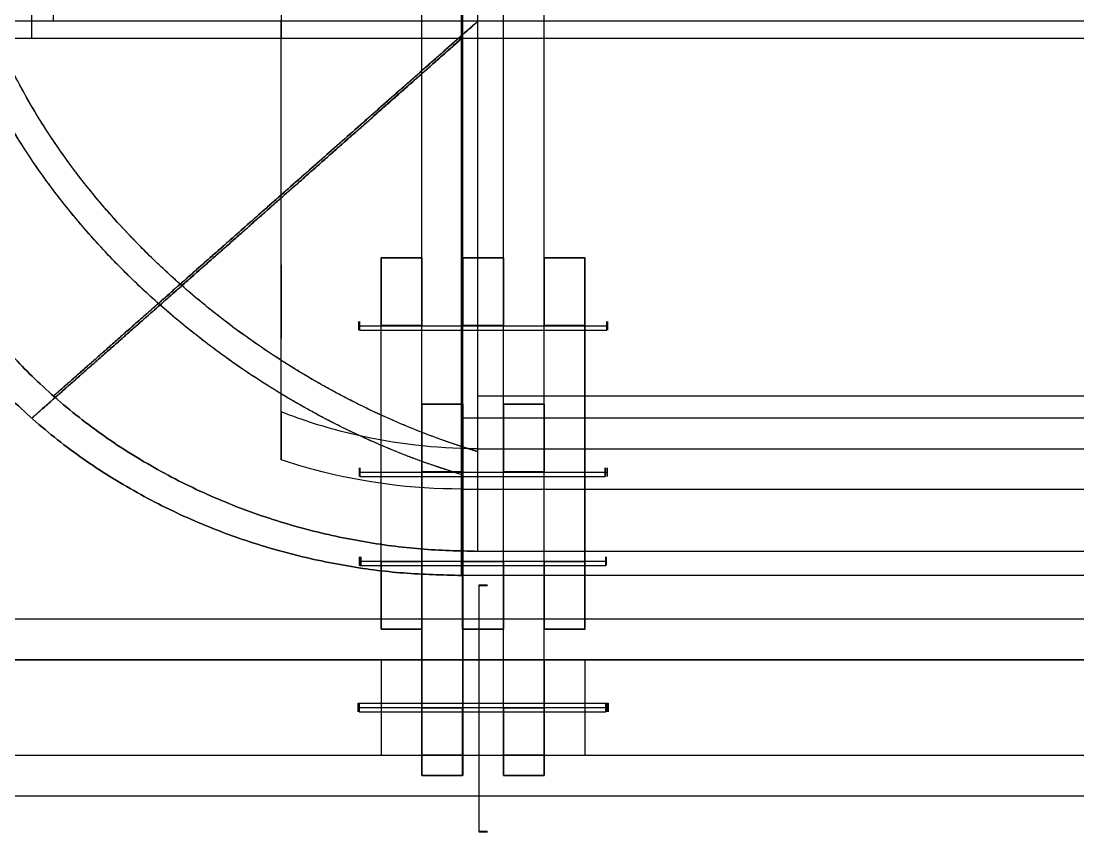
# Model space of a CAD drawing. Header units: millimetres. Extents: x -295 to 1561, y -7 to 1236.
# Drawn here: x -244.3 to -145.8, y -7.1 to 68.4 of the extents above; entities that cross this region are included whole.
import ezdxf

# ---------------------------------------------------------------- set-up
doc = ezdxf.new("R2010")
doc.units = ezdxf.units.MM
doc.header["$MEASUREMENT"] = 0
for name, color, linetype, true_color in [('00_主架構', 7, 'Continuous', 0x000000), ('00_主架構$01_小斜撐', 7, 'Continuous', 0x3f0000), ('00_主架構$02_大斜撐', 7, 'Continuous', 0x7f0000), ('00_主架構$03_橫撐', 7, 'Continuous', 0x3f0000), ('21_螺絲', 5, 'Continuous', 0x0000ff), ('竹編', 7, 'Continuous', 0x000000), ('草地', 7, 'Continuous', 0x000000)]:
    doc.layers.add(name, color=color, linetype=linetype, true_color=true_color)

msp = doc.modelspace()

# ---------------------------------------------------------------- linework, layer by layer
at = {"layer": '00_主架構'}
for points in [[(-206.95, 0, 300), (-206.95, 200, 300), (-206.95, 400, 300)], [(-206.95, 0, 291.1), (-206.95, 200, 291.1), (-206.95, 400, 291.1)], [(-206.95, 0, 8.9), (-206.95, 200, 8.9), (-206.95, 400, 8.9)], [(-206.95, 0), (-206.95, 200), (-206.95, 400)], [(-203.15, 0, 300), (-203.15, 200, 300), (-203.15, 400, 300)], [(-203.15, 0, 291.1), (-203.15, 200, 291.1), (-203.15, 400, 291.1)], [(-203.15, 0, 8.9), (-203.15, 200, 8.9), (-203.15, 400, 8.9)], [(-203.15, 0), (-203.15, 200), (-203.15, 400)], [(-199.35, 0, 300), (-199.35, 200, 300), (-199.35, 400, 300)], [(-199.35, 0, 291.1), (-199.35, 200, 291.1), (-199.35, 400, 291.1)], [(-199.35, 0, 8.9), (-199.35, 200, 8.9), (-199.35, 400, 8.9)], [(-199.35, 0), (-199.35, 200), (-199.35, 400)], [(-195.55, 0, 300), (-195.55, 200, 300), (-195.55, 400, 300)], [(-195.55, 0, 291.1), (-195.55, 200, 291.1), (-195.55, 400, 291.1)], [(-195.55, 0, 8.9), (-195.55, 200, 8.9), (-195.55, 400, 8.9)], [(-195.55, 0), (-195.55, 200), (-195.55, 400)], [(-206.95, 8.9), (-208.85, 8.9), (-210.75, 8.9)], [(-210.75, 8.9), (-210.75, 8.9, 150), (-210.75, 8.9, 300)], [(-206.95, 8.9, 300), (-208.85, 8.9, 300), (-210.75, 8.9, 300)], [(-210.75, 8.9), (-210.75, 4.45), (-210.75, 0)], [(-210.75, 8.9, 300), (-210.75, 4.45, 300), (-210.75, 0, 300)], [(-206.95, 0), (-206.95, 4.45), (-206.95, 8.9)], [(-206.95, 8.9), (-206.95, 8.9, 150), (-206.95, 8.9, 300)], [(-206.95, 0, 300), (-206.95, 4.45, 300), (-206.95, 8.9, 300)], [(-199.35, 8.9), (-201.25, 8.9), (-203.15, 8.9)], [(-203.15, 8.9), (-203.15, 8.9, 150), (-203.15, 8.9, 300)], [(-199.35, 8.9, 300), (-201.25, 8.9, 300), (-203.15, 8.9, 300)], [(-203.15, 8.9), (-203.15, 4.45), (-203.15, 0)], [(-203.15, 8.9, 300), (-203.15, 4.45, 300), (-203.15, 0, 300)], [(-199.35, 0), (-199.35, 4.45), (-199.35, 8.9)], [(-199.35, 8.9), (-199.35, 8.9, 150), (-199.35, 8.9, 300)], [(-199.35, 0, 300), (-199.35, 4.45, 300), (-199.35, 8.9, 300)], [(-191.75, 8.9), (-193.65, 8.9), (-195.55, 8.9)], [(-195.55, 8.9), (-195.55, 8.9, 150), (-195.55, 8.9, 300)], [(-191.75, 8.9, 300), (-193.65, 8.9, 300), (-195.55, 8.9, 300)], [(-195.55, 8.9), (-195.55, 4.45), (-195.55, 0)], [(-195.55, 8.9, 300), (-195.55, 4.45, 300), (-195.55, 0, 300)], [(-191.75, 0), (-191.75, 4.45), (-191.75, 8.9)], [(-191.75, 8.9), (-191.75, 8.9, 150), (-191.75, 8.9, 300)], [(-191.75, 0, 300), (-191.75, 4.45, 300), (-191.75, 8.9, 300)], [(-210.75, 0), (-208.85, 0), (-206.95, 0)], [(-210.75, 0, 300), (-208.85, 0, 300), (-206.95, 0, 300)], [(-210.75, 0), (-210.75, 0, 150), (-210.75, 0, 300)], [(-206.95, 0), (-206.95, 0, 150), (-206.95, 0, 300)], [(-206.95, 0, 300), (-205.05, 0, 300), (-203.15, 0, 300)], [(-203.15, 0, 291.1), (-205.05, 0, 291.1), (-206.95, 0, 291.1)], [(-206.95, 0, 291.1), (-206.95, 0, 295.55), (-206.95, 0, 300)], [(-203.15, 0), (-205.05, 0), (-206.95, 0)], [(-206.95, 0), (-206.95, 0, 4.45), (-206.95, 0, 8.9)], [(-203.15, 0, 300), (-203.15, 0, 295.55), (-203.15, 0, 291.1)], [(-203.15, 0), (-201.25, 0), (-199.35, 0)], [(-203.15, 0, 300), (-201.25, 0, 300), (-199.35, 0, 300)], [(-203.15, 0), (-203.15, 0, 150), (-203.15, 0, 300)], [(-203.15, 0, 8.9), (-203.15, 0, 4.45), (-203.15, 0)], [(-199.35, 0, 300), (-197.45, 0, 300), (-195.55, 0, 300)], [(-195.55, 0, 291.1), (-197.45, 0, 291.1), (-199.35, 0, 291.1)], [(-199.35, 0, 291.1), (-199.35, 0, 295.55), (-199.35, 0, 300)], [(-199.35, 0), (-199.35, 0, 150), (-199.35, 0, 300)], [(-195.55, 0), (-197.45, 0), (-199.35, 0)], [(-199.35, 0), (-199.35, 0, 4.45), (-199.35, 0, 8.9)], [(-195.55, 0, 300), (-195.55, 0, 295.55), (-195.55, 0, 291.1)], [(-195.55, 0), (-193.65, 0), (-191.75, 0)], [(-195.55, 0, 300), (-193.65, 0, 300), (-191.75, 0, 300)], [(-195.55, 0), (-195.55, 0, 150), (-195.55, 0, 300)], [(-195.55, 0, 8.9), (-195.55, 0, 4.45), (-195.55, 0)], [(-191.75, 0), (-191.75, 0, 150), (-191.75, 0, 300)], [(-206.95, 0, 8.9), (-205.05, 0, 8.9), (-203.15, 0, 8.9)], [(-199.35, 0, 8.9), (-197.45, 0, 8.9), (-195.55, 0, 8.9)]]:
    msp.add_open_spline(points, degree=2, dxfattribs=at)
at = {"layer": '00_主架構$01_小斜撐'}
for points in [[(-210.762, 46.329, 4.415), (-208.862, 46.329, 4.415), (-206.962, 46.329, 4.415)], [(-210.762, 18.044, 32.699), (-210.762, 32.186, 18.557), (-210.762, 46.329, 4.415)], [(-210.762, 40.035, -1.879), (-210.762, 43.182, 1.268), (-210.762, 46.329, 4.415)], [(-210.75, 18.044, 267.301), (-210.75, 32.186, 281.443), (-210.75, 46.329, 295.585)], [(-206.95, 46.329, 295.585), (-208.85, 46.329, 295.585), (-210.75, 46.329, 295.585)], [(-210.75, 46.329, 295.585), (-210.75, 43.182, 298.732), (-210.75, 40.035, 301.879)], [(-206.962, 18.044, 32.699), (-206.962, 32.186, 18.557), (-206.962, 46.329, 4.415)], [(-206.962, 46.329, 4.415), (-206.962, 43.182, 1.268), (-206.962, 40.035, -1.879)], [(-206.95, 18.044, 267.301), (-206.95, 32.186, 281.443), (-206.95, 46.329, 295.585)], [(-206.95, 40.035, 301.879), (-206.95, 43.182, 298.732), (-206.95, 46.329, 295.585)], [(-203.162, 46.329, 4.415), (-201.262, 46.329, 4.415), (-199.362, 46.329, 4.415)], [(-203.162, 18.044, 32.699), (-203.162, 32.186, 18.557), (-203.162, 46.329, 4.415)], [(-203.162, 40.035, -1.879), (-203.162, 43.182, 1.268), (-203.162, 46.329, 4.415)], [(-203.15, 18.044, 267.301), (-203.15, 32.186, 281.443), (-203.15, 46.329, 295.585)], [(-199.35, 46.329, 295.585), (-201.25, 46.329, 295.585), (-203.15, 46.329, 295.585)], [(-203.15, 46.329, 295.585), (-203.15, 43.182, 298.732), (-203.15, 40.035, 301.879)], [(-199.362, 18.044, 32.699), (-199.362, 32.186, 18.557), (-199.362, 46.329, 4.415)], [(-199.362, 46.329, 4.415), (-199.362, 43.182, 1.268), (-199.362, 40.035, -1.879)], [(-199.35, 18.044, 267.301), (-199.35, 32.186, 281.443), (-199.35, 46.329, 295.585)], [(-199.35, 40.035, 301.879), (-199.35, 43.182, 298.732), (-199.35, 46.329, 295.585)], [(-195.568, 46.329, 4.415), (-193.668, 46.329, 4.415), (-191.768, 46.329, 4.415)], [(-195.568, 18.044, 32.699), (-195.568, 32.186, 18.557), (-195.568, 46.329, 4.415)], [(-195.568, 40.035, -1.879), (-195.568, 43.182, 1.268), (-195.568, 46.329, 4.415)], [(-195.556, 18.044, 267.301), (-195.556, 32.186, 281.443), (-195.556, 46.329, 295.585)], [(-191.756, 46.329, 295.585), (-193.656, 46.329, 295.585), (-195.556, 46.329, 295.585)], [(-195.556, 46.329, 295.585), (-195.556, 43.182, 298.732), (-195.556, 40.035, 301.879)], [(-191.768, 18.044, 32.699), (-191.768, 32.186, 18.557), (-191.768, 46.329, 4.415)], [(-191.768, 46.329, 4.415), (-191.768, 43.182, 1.268), (-191.768, 40.035, -1.879)], [(-191.756, 18.044, 267.301), (-191.756, 32.186, 281.443), (-191.756, 46.329, 295.585)], [(-191.756, 40.035, 301.879), (-191.756, 43.182, 298.732), (-191.756, 46.329, 295.585)], [(-210.762, 11.751, 26.406), (-210.762, 25.893, 12.264), (-210.762, 40.035, -1.879)], [(-206.962, 40.035, -1.879), (-208.862, 40.035, -1.879), (-210.762, 40.035, -1.879)], [(-210.75, 40.035, 301.879), (-208.85, 40.035, 301.879), (-206.95, 40.035, 301.879)], [(-210.75, 11.751, 273.594), (-210.75, 25.893, 287.736), (-210.75, 40.035, 301.879)], [(-206.962, 11.751, 26.406), (-206.962, 25.893, 12.264), (-206.962, 40.035, -1.879)], [(-206.95, 11.751, 273.594), (-206.95, 25.893, 287.736), (-206.95, 40.035, 301.879)], [(-203.162, 11.751, 26.406), (-203.162, 25.893, 12.264), (-203.162, 40.035, -1.879)], [(-199.362, 40.035, -1.879), (-201.262, 40.035, -1.879), (-203.162, 40.035, -1.879)], [(-203.15, 40.035, 301.879), (-201.25, 40.035, 301.879), (-199.35, 40.035, 301.879)], [(-203.15, 11.751, 273.594), (-203.15, 25.893, 287.736), (-203.15, 40.035, 301.879)], [(-199.362, 11.751, 26.406), (-199.362, 25.893, 12.264), (-199.362, 40.035, -1.879)], [(-199.35, 11.751, 273.594), (-199.35, 25.893, 287.736), (-199.35, 40.035, 301.879)], [(-195.568, 11.751, 26.406), (-195.568, 25.893, 12.264), (-195.568, 40.035, -1.879)], [(-191.768, 40.035, -1.879), (-193.668, 40.035, -1.879), (-195.568, 40.035, -1.879)], [(-195.556, 40.035, 301.879), (-193.656, 40.035, 301.879), (-191.756, 40.035, 301.879)], [(-195.556, 11.751, 273.594), (-195.556, 25.893, 287.736), (-195.556, 40.035, 301.879)], [(-191.768, 11.751, 26.406), (-191.768, 25.893, 12.264), (-191.768, 40.035, -1.879)], [(-191.756, 11.751, 273.594), (-191.756, 25.893, 287.736), (-191.756, 40.035, 301.879)], [(-203.162, 32.699, 18.044), (-205.062, 32.699, 18.044), (-206.962, 32.699, 18.044)], [(-206.962, 32.699, 18.044), (-206.962, 18.557, 32.186), (-206.962, 4.415, 46.329)], [(-206.962, 32.699, 18.044), (-206.962, 29.552, 14.898), (-206.962, 26.406, 11.751)], [(-206.95, 32.699, 281.956), (-205.05, 32.699, 281.956), (-203.15, 32.699, 281.956)], [(-206.95, 32.699, 281.956), (-206.95, 18.557, 267.814), (-206.95, 4.415, 253.671)], [(-206.95, 26.406, 288.249), (-206.95, 29.552, 285.102), (-206.95, 32.699, 281.956)], [(-203.162, 26.406, 11.751), (-203.162, 29.552, 14.898), (-203.162, 32.699, 18.044)], [(-203.162, 32.699, 18.044), (-203.162, 18.557, 32.186), (-203.162, 4.415, 46.329)], [(-203.15, 32.699, 281.956), (-203.15, 18.557, 267.814), (-203.15, 4.415, 253.671)], [(-203.15, 32.699, 281.956), (-203.15, 29.552, 285.102), (-203.15, 26.406, 288.249)], [(-199.362, 32.699, 18.044), (-197.462, 32.699, 18.044), (-195.562, 32.699, 18.044)], [(-199.362, 4.415, 46.329), (-199.362, 18.557, 32.186), (-199.362, 32.699, 18.044)], [(-199.362, 26.406, 11.751), (-199.362, 29.552, 14.898), (-199.362, 32.699, 18.044)], [(-199.35, 4.415, 253.671), (-199.35, 18.557, 267.814), (-199.35, 32.699, 281.956)], [(-195.55, 32.699, 281.956), (-197.45, 32.699, 281.956), (-199.35, 32.699, 281.956)], [(-199.35, 32.699, 281.956), (-199.35, 29.552, 285.102), (-199.35, 26.406, 288.249)], [(-195.562, 4.415, 46.329), (-195.562, 18.557, 32.186), (-195.562, 32.699, 18.044)], [(-195.562, 32.699, 18.044), (-195.562, 29.552, 14.898), (-195.562, 26.406, 11.751)], [(-195.55, 4.415, 253.671), (-195.55, 18.557, 267.814), (-195.55, 32.699, 281.956)], [(-195.55, 26.406, 288.249), (-195.55, 29.552, 285.102), (-195.55, 32.699, 281.956)], [(-206.962, 26.406, 11.751), (-205.062, 26.406, 11.751), (-203.162, 26.406, 11.751)], [(-206.962, 26.406, 11.751), (-206.962, 12.264, 25.893), (-206.962, -1.879, 40.035)], [(-203.15, 26.406, 288.249), (-205.05, 26.406, 288.249), (-206.95, 26.406, 288.249)], [(-206.95, 26.406, 288.249), (-206.95, 12.264, 274.107), (-206.95, -1.879, 259.965)], [(-203.162, 26.406, 11.751), (-203.162, 12.264, 25.893), (-203.162, -1.879, 40.035)], [(-203.15, 26.406, 288.249), (-203.15, 12.264, 274.107), (-203.15, -1.879, 259.965)], [(-199.362, -1.879, 40.035), (-199.362, 12.264, 25.893), (-199.362, 26.406, 11.751)], [(-195.562, 26.406, 11.751), (-197.462, 26.406, 11.751), (-199.362, 26.406, 11.751)], [(-199.35, 26.406, 288.249), (-197.45, 26.406, 288.249), (-195.55, 26.406, 288.249)], [(-199.35, -1.879, 259.965), (-199.35, 12.264, 274.107), (-199.35, 26.406, 288.249)], [(-195.562, -1.879, 40.035), (-195.562, 12.264, 25.893), (-195.562, 26.406, 11.751)], [(-195.55, -1.879, 259.965), (-195.55, 12.264, 274.107), (-195.55, 26.406, 288.249)], [(-210.762, 18.044, 32.699), (-208.862, 18.044, 32.699), (-206.962, 18.044, 32.699)], [(-210.762, 11.751, 26.406), (-210.762, 14.898, 29.552), (-210.762, 18.044, 32.699)], [(-206.95, 18.044, 267.301), (-208.85, 18.044, 267.301), (-210.75, 18.044, 267.301)], [(-210.75, 18.044, 267.301), (-210.75, 14.898, 270.448), (-210.75, 11.751, 273.594)], [(-206.962, 18.044, 32.699), (-206.962, 14.898, 29.552), (-206.962, 11.751, 26.406)], [(-206.95, 11.751, 273.594), (-206.95, 14.898, 270.448), (-206.95, 18.044, 267.301)], [(-203.162, 18.044, 32.699), (-201.262, 18.044, 32.699), (-199.362, 18.044, 32.699)], [(-203.162, 11.751, 26.406), (-203.162, 14.898, 29.552), (-203.162, 18.044, 32.699)], [(-199.35, 18.044, 267.301), (-201.25, 18.044, 267.301), (-203.15, 18.044, 267.301)], [(-203.15, 18.044, 267.301), (-203.15, 14.898, 270.448), (-203.15, 11.751, 273.594)], [(-199.362, 18.044, 32.699), (-199.362, 14.898, 29.552), (-199.362, 11.751, 26.406)], [(-199.35, 11.751, 273.594), (-199.35, 14.898, 270.448), (-199.35, 18.044, 267.301)], [(-195.568, 18.044, 32.699), (-193.668, 18.044, 32.699), (-191.768, 18.044, 32.699)], [(-195.568, 11.751, 26.406), (-195.568, 14.898, 29.552), (-195.568, 18.044, 32.699)], [(-191.756, 18.044, 267.301), (-193.656, 18.044, 267.301), (-195.556, 18.044, 267.301)], [(-195.556, 18.044, 267.301), (-195.556, 14.898, 270.448), (-195.556, 11.751, 273.594)], [(-191.768, 18.044, 32.699), (-191.768, 14.898, 29.552), (-191.768, 11.751, 26.406)], [(-191.756, 11.751, 273.594), (-191.756, 14.898, 270.448), (-191.756, 18.044, 267.301)], [(-206.962, 11.751, 26.406), (-208.862, 11.751, 26.406), (-210.762, 11.751, 26.406)], [(-210.75, 11.751, 273.594), (-208.85, 11.751, 273.594), (-206.95, 11.751, 273.594)], [(-199.362, 11.751, 26.406), (-201.262, 11.751, 26.406), (-203.162, 11.751, 26.406)], [(-203.15, 11.751, 273.594), (-201.25, 11.751, 273.594), (-199.35, 11.751, 273.594)], [(-191.768, 11.751, 26.406), (-193.668, 11.751, 26.406), (-195.568, 11.751, 26.406)], [(-195.556, 11.751, 273.594), (-193.656, 11.751, 273.594), (-191.756, 11.751, 273.594)], [(-203.162, 4.415, 46.329), (-205.062, 4.415, 46.329), (-206.962, 4.415, 46.329)], [(-206.962, 4.415, 46.329), (-206.962, 1.268, 43.182), (-206.962, -1.879, 40.035)], [(-206.95, 4.415, 253.671), (-205.05, 4.415, 253.671), (-203.15, 4.415, 253.671)], [(-206.95, -1.879, 259.965), (-206.95, 1.268, 256.818), (-206.95, 4.415, 253.671)], [(-203.162, -1.879, 40.035), (-203.162, 1.268, 43.182), (-203.162, 4.415, 46.329)], [(-203.15, 4.415, 253.671), (-203.15, 1.268, 256.818), (-203.15, -1.879, 259.965)], [(-199.362, 4.415, 46.329), (-197.462, 4.415, 46.329), (-195.562, 4.415, 46.329)], [(-199.362, -1.879, 40.035), (-199.362, 1.268, 43.182), (-199.362, 4.415, 46.329)], [(-195.55, 4.415, 253.671), (-197.45, 4.415, 253.671), (-199.35, 4.415, 253.671)], [(-199.35, 4.415, 253.671), (-199.35, 1.268, 256.818), (-199.35, -1.879, 259.965)], [(-195.562, 4.415, 46.329), (-195.562, 1.268, 43.182), (-195.562, -1.879, 40.035)], [(-195.55, -1.879, 259.965), (-195.55, 1.268, 256.818), (-195.55, 4.415, 253.671)], [(-206.962, -1.879, 40.035), (-205.062, -1.879, 40.035), (-203.162, -1.879, 40.035)], [(-203.15, -1.879, 259.965), (-205.05, -1.879, 259.965), (-206.95, -1.879, 259.965)], [(-195.562, -1.879, 40.035), (-197.462, -1.879, 40.035), (-199.362, -1.879, 40.035)], [(-199.35, -1.879, 259.965), (-197.45, -1.879, 259.965), (-195.55, -1.879, 259.965)]]:
    msp.add_open_spline(points, degree=2, dxfattribs=at)
at = {"layer": '00_主架構$02_大斜撐'}
for points in [[(-277.424, 0.019, 9.146), (-209.106, 0.019, 153.827), (-140.787, 0.019, 298.508)], [(-269.376, 0.019, 5.346), (-201.058, 0.019, 150.027), (-132.739, 0.019, 294.708)], [(-277.424, -3.781, 9.146), (-209.106, -3.781, 153.827), (-140.787, -3.781, 298.508)], [(-269.376, -3.781, 5.346), (-201.058, -3.781, 150.027), (-132.739, -3.781, 294.708)]]:
    msp.add_open_spline(points, degree=2, dxfattribs=at)
at = {"layer": '00_主架構$03_橫撐'}
for points in [[(-281, 12.725, 145.55), (-131, 12.725, 145.55), (19, 12.725, 145.55)], [(-281, 12.725, 154.45), (-131, 12.725, 154.45), (19, 12.725, 154.45)], [(-281, 12.7, 8.9), (-131, 12.7, 8.9), (19, 12.7, 8.9)], [(-281, 12.7, 17.8), (-131, 12.7, 17.8), (19, 12.7, 17.8)], [(-281, 8.925, 145.55), (-131, 8.925, 145.55), (19, 8.925, 145.55)], [(-281, 8.925, 154.45), (-131, 8.925, 154.45), (19, 8.925, 154.45)], [(-281, 8.9, 8.9), (-131, 8.9, 8.9), (19, 8.9, 8.9)], [(-281, 8.9, 17.8), (-131, 8.9, 17.8), (19, 8.9, 17.8)]]:
    msp.add_open_spline(points, degree=2, dxfattribs=at)
at = {"layer": '21_螺絲'}
for points in [[(-212.847, 40, 295.15), (-212.847, 40.4, 295.15), (-212.847, 40.4, 295.55), (-212.847, 40.4, 295.95), (-212.847, 40, 295.95), (-212.847, 39.6, 295.95), (-212.847, 39.6, 295.55), (-212.847, 39.6, 295.15), (-212.847, 40, 295.15)], [(-212.761, 39.6, 4.45), (-212.761, 39.6, 4.05), (-212.761, 40, 4.05), (-212.761, 40.4, 4.05), (-212.761, 40.4, 4.45), (-212.761, 40.4, 4.85), (-212.761, 40, 4.85), (-212.761, 39.6, 4.85), (-212.761, 39.6, 4.45)], [(-189.715, 39.6, 4.45), (-189.715, 39.6, 4.05), (-189.715, 40, 4.05), (-189.715, 40.4, 4.05), (-189.715, 40.4, 4.45), (-189.715, 40.4, 4.85), (-189.715, 40, 4.85), (-189.715, 39.6, 4.85), (-189.715, 39.6, 4.45)], [(-189.666, 40, 295.15), (-189.666, 40.4, 295.15), (-189.666, 40.4, 295.55), (-189.666, 40.4, 295.95), (-189.666, 40, 295.95), (-189.666, 39.6, 295.95), (-189.666, 39.6, 295.55), (-189.666, 39.6, 295.15), (-189.666, 40, 295.15)], [(-212.769, 26.37, 281.52), (-212.769, 26.77, 281.52), (-212.769, 26.77, 281.92), (-212.769, 26.77, 282.32), (-212.769, 26.37, 282.32), (-212.769, 25.97, 282.32), (-212.769, 25.97, 281.92), (-212.769, 25.97, 281.52), (-212.769, 26.37, 281.52)], [(-212.732, 25.97, 18.08), (-212.732, 25.97, 17.68), (-212.732, 26.37, 17.68), (-212.732, 26.77, 17.68), (-212.732, 26.77, 18.08), (-212.732, 26.77, 18.48), (-212.732, 26.37, 18.48), (-212.732, 25.97, 18.48), (-212.732, 25.97, 18.08)], [(-189.869, 25.97, 18.08), (-189.869, 25.97, 17.68), (-189.869, 26.37, 17.68), (-189.869, 26.77, 17.68), (-189.869, 26.77, 18.08), (-189.869, 26.77, 18.48), (-189.869, 26.37, 18.48), (-189.869, 25.97, 18.48), (-189.869, 25.97, 18.08)], [(-189.692, 26.37, 281.52), (-189.692, 26.77, 281.52), (-189.692, 26.77, 281.92), (-189.692, 26.77, 282.32), (-189.692, 26.37, 282.32), (-189.692, 25.97, 282.32), (-189.692, 25.97, 281.92), (-189.692, 25.97, 281.52), (-189.692, 26.37, 281.52)], [(-212.778, 17.68, 26.37), (-212.778, 17.68, 25.97), (-212.778, 18.08, 25.97), (-212.778, 18.48, 25.97), (-212.778, 18.48, 26.37), (-212.778, 18.48, 26.77), (-212.778, 18.08, 26.77), (-212.778, 17.68, 26.77), (-212.778, 17.68, 26.37)], [(-212.636, 18.08, 273.23), (-212.636, 18.48, 273.23), (-212.636, 18.48, 273.63), (-212.636, 18.48, 274.03), (-212.636, 18.08, 274.03), (-212.636, 17.68, 274.03), (-212.636, 17.68, 273.63), (-212.636, 17.68, 273.23), (-212.636, 18.08, 273.23)], [(-189.833, 17.68, 26.37), (-189.833, 17.68, 25.97), (-189.833, 18.08, 25.97), (-189.833, 18.48, 25.97), (-189.833, 18.48, 26.37), (-189.833, 18.48, 26.77), (-189.833, 18.08, 26.77), (-189.833, 17.68, 26.77), (-189.833, 17.68, 26.37)], [(-189.8, 18.08, 273.23), (-189.8, 18.48, 273.23), (-189.8, 18.48, 273.63), (-189.8, 18.48, 274.03), (-189.8, 18.08, 274.03), (-189.8, 17.68, 274.03), (-189.8, 17.68, 273.63), (-189.8, 17.68, 273.23), (-189.8, 18.08, 273.23)], [(-201.652, 15.855, 150.005), (-201.652, 15.855, 149.605), (-201.252, 15.855, 149.605), (-200.852, 15.855, 149.605), (-200.852, 15.855, 150.005), (-200.852, 15.855, 150.405), (-201.252, 15.855, 150.405), (-201.652, 15.855, 150.405), (-201.652, 15.855, 150.005)], [(-201.652, 15.83, 13.355), (-201.652, 15.83, 12.955), (-201.252, 15.83, 12.955), (-200.852, 15.83, 12.955), (-200.852, 15.83, 13.355), (-200.852, 15.83, 13.755), (-201.252, 15.83, 13.755), (-201.652, 15.83, 13.755), (-201.652, 15.83, 13.355)], [(-212.905, 4.85, 4.45), (-212.905, 4.85, 4.85), (-212.905, 4.45, 4.85), (-212.905, 4.05, 4.85), (-212.905, 4.05, 4.45), (-212.905, 4.05, 4.05), (-212.905, 4.45, 4.05), (-212.905, 4.85, 4.05), (-212.905, 4.85, 4.45)], [(-212.896, 4.85, 295.55), (-212.896, 4.85, 295.95), (-212.896, 4.45, 295.95), (-212.896, 4.05, 295.95), (-212.896, 4.05, 295.55), (-212.896, 4.05, 295.15), (-212.896, 4.45, 295.15), (-212.896, 4.85, 295.15), (-212.896, 4.85, 295.55)], [(-212.838, 4.45, 259.6), (-212.838, 4.85, 259.6), (-212.838, 4.85, 260), (-212.838, 4.85, 260.4), (-212.838, 4.45, 260.4), (-212.838, 4.05, 260.4), (-212.838, 4.05, 260), (-212.838, 4.05, 259.6), (-212.838, 4.45, 259.6)], [(-212.799, 4.05, 40), (-212.799, 4.05, 39.6), (-212.799, 4.45, 39.6), (-212.799, 4.85, 39.6), (-212.799, 4.85, 40), (-212.799, 4.85, 40.4), (-212.799, 4.45, 40.4), (-212.799, 4.05, 40.4), (-212.799, 4.05, 40)], [(-189.81, 4.05, 40), (-189.81, 4.05, 39.6), (-189.81, 4.45, 39.6), (-189.81, 4.85, 39.6), (-189.81, 4.85, 40), (-189.81, 4.85, 40.4), (-189.81, 4.45, 40.4), (-189.81, 4.05, 40.4), (-189.81, 4.05, 40)], [(-189.735, 4.45, 259.6), (-189.735, 4.85, 259.6), (-189.735, 4.85, 260), (-189.735, 4.85, 260.4), (-189.735, 4.45, 260.4), (-189.735, 4.05, 260.4), (-189.735, 4.05, 260), (-189.735, 4.05, 259.6), (-189.735, 4.45, 259.6)], [(-189.672, 4.85, 4.45), (-189.672, 4.85, 4.85), (-189.672, 4.45, 4.85), (-189.672, 4.05, 4.85), (-189.672, 4.05, 4.45), (-189.672, 4.05, 4.05), (-189.672, 4.45, 4.05), (-189.672, 4.85, 4.05), (-189.672, 4.85, 4.45)], [(-189.599, 4.85, 295.55), (-189.599, 4.85, 295.95), (-189.599, 4.45, 295.95), (-189.599, 4.05, 295.95), (-189.599, 4.05, 295.55), (-189.599, 4.05, 295.15), (-189.599, 4.45, 295.15), (-189.599, 4.85, 295.15), (-189.599, 4.85, 295.55)], [(-201.652, -7.103, 150.005), (-201.652, -7.103, 149.605), (-201.252, -7.103, 149.605), (-200.852, -7.103, 149.605), (-200.852, -7.103, 150.005), (-200.852, -7.103, 150.405), (-201.252, -7.103, 150.405), (-201.652, -7.103, 150.405), (-201.652, -7.103, 150.005)], [(-201.652, -7.128, 13.355), (-201.652, -7.128, 12.955), (-201.252, -7.128, 12.955), (-200.852, -7.128, 12.955), (-200.852, -7.128, 13.355), (-200.852, -7.128, 13.755), (-201.252, -7.128, 13.755), (-201.652, -7.128, 13.755), (-201.652, -7.128, 13.355)]]:
    msp.add_rational_spline(points, [1, 0.707106781187, 1, 0.707106781187, 1, 0.707106781187, 1, 0.707106781187, 1], degree=2, knots=[0, 0, 0, 0.628319, 0.628319, 1.256637, 1.256637, 1.884956, 1.884956, 2.513274, 2.513274, 2.513274], dxfattribs=at)
for points in [[(-212.847, 40, 295.15), (-201.256, 40, 295.15), (-189.666, 40, 295.15)], [(-212.761, 39.6, 4.45), (-201.238, 39.6, 4.45), (-189.715, 39.6, 4.45)], [(-212.769, 26.37, 281.52), (-201.23, 26.37, 281.52), (-189.692, 26.37, 281.52)], [(-212.732, 25.97, 18.08), (-201.3, 25.97, 18.08), (-189.869, 25.97, 18.08)], [(-212.636, 18.08, 273.23), (-201.218, 18.08, 273.23), (-189.8, 18.08, 273.23)], [(-212.778, 17.68, 26.37), (-201.305, 17.68, 26.37), (-189.833, 17.68, 26.37)], [(-201.652, 15.855, 150.005), (-201.652, 4.376, 150.005), (-201.652, -7.103, 150.005)], [(-201.652, 15.83, 13.355), (-201.652, 4.351, 13.355), (-201.652, -7.128, 13.355)], [(-212.905, 4.85, 4.45), (-201.288, 4.85, 4.45), (-189.672, 4.85, 4.45)], [(-212.896, 4.85, 295.55), (-201.247, 4.85, 295.55), (-189.599, 4.85, 295.55)], [(-212.838, 4.45, 259.6), (-201.287, 4.45, 259.6), (-189.735, 4.45, 259.6)], [(-212.799, 4.05, 40), (-201.304, 4.05, 40), (-189.81, 4.05, 40)]]:
    msp.add_open_spline(points, degree=2, dxfattribs=at)
at = {"layer": '竹編'}
for p, q in [((-203.259, 66.754, 286.458), (-203.259, 333.285, 286.458)), ((-201.73, 68.383, 285.249), (-201.73, 331.63, 285.249)), ((-19.847, 68.383, 285.249), (-201.73, 68.383, 285.249)), ((-19.088, 66.754, 286.458), (-203.259, 66.754, 286.458))]:
    msp.add_line(p, q, dxfattribs=at)
for points in [[(-243.306, 66.754, 271.813), (-243.306, 200.02, 271.813), (-243.306, 333.285, 271.813)], [(-243.306, 66.754, 25.726), (-243.306, 200.02, 25.726), (-243.306, 333.285, 25.726)], [(-220.057, 333.285, 13.332), (-220.057, 200.02, 13.332), (-220.057, 66.754, 13.332)], [(-241.279, 68.383, 28.158), (-241.279, 200.006, 28.158), (-241.279, 331.63, 28.158)], [(-220.057, 331.63, 16.44), (-220.057, 200.006, 16.44), (-220.057, 68.383, 16.44)], [(-220.057, 45.67, 22.332), (-220.057, 42.261, 22.332), (-220.057, 38.852, 22.332)], [(-241.279, 33.463, 235.947), (-241.279, 33.463, 149.484), (-241.279, 33.463, 63.02)], [(-19.847, 33.463, 270.809), (-110.789, 33.463, 270.809), (-201.73, 33.463, 270.809)], [(-220.057, 31.988, 33.875), (-220.057, 29.75, 33.875), (-220.057, 27.513, 33.875)], [(-243.306, 31.399, 236.458), (-243.306, 31.399, 148.77), (-243.306, 31.399, 61.082)], [(-19.088, 31.399, 271.813), (-111.174, 31.399, 271.813), (-203.259, 31.399, 271.813)], [(-201.73, 28.552, 33.875), (-110.789, 28.552, 33.875), (-19.847, 28.552, 33.875)], [(-203.259, 24.804, 33.875), (-111.174, 24.804, 33.875), (-19.088, 24.804, 33.875)], [(-19.847, 18.999, 63.02), (-110.789, 18.999, 63.02), (-201.73, 18.999, 63.02)], [(-19.847, 18.999, 235.947), (-110.789, 18.999, 235.947), (-201.73, 18.999, 235.947)], [(-201.73, 18.999, 235.947), (-201.73, 18.999, 149.484), (-201.73, 18.999, 63.02)], [(-19.847, 18.999, 149.484), (-110.789, 18.999, 149.484), (-201.73, 18.999, 149.484)], [(-19.088, 16.754, 61.082), (-111.174, 16.754, 61.082), (-203.259, 16.754, 61.082)], [(-19.088, 16.754, 236.458), (-111.174, 16.754, 236.458), (-203.259, 16.754, 236.458)], [(-203.259, 16.754, 236.458), (-203.259, 16.754, 148.77), (-203.259, 16.754, 61.082)], [(-19.088, 16.754, 148.77), (-111.174, 16.754, 148.77), (-203.259, 16.754, 148.77)]]:
    msp.add_open_spline(points, degree=2, dxfattribs=at)
for points, weights in [([(-201.73, 68.383, 285.249), (-257.661, 68.383, 285.249), (-257.661, 68.383, 235.947)], [1, 0.707106781187, 1]), ([(-201.73, 18.999, 235.947), (-257.661, 18.999, 235.947), (-257.661, 68.383, 235.947)], [1, 0.707106781187, 1]), ([(-257.661, 68.383, 63.02), (-257.661, 18.999, 63.02), (-201.73, 18.999, 63.02)], [1, 0.707106781187, 1]), ([(-220.057, 68.383, 16.44), (-257.661, 68.383, 27.936), (-257.661, 68.383, 63.02)], [0.898585692742, 0.77234484447, 1]), ([(-257.661, 68.383, 149.484), (-257.661, 18.999, 149.484), (-201.73, 18.999, 149.484)], [1, 0.707106781187, 1]), ([(-201.731, 28.274, 264.71), (-235.621, 38.459, 278.865), (-247.156, 68.382, 264.71)], [0.938666864925, 0.768439916261, 0.938666864925]), ([(-220.057, 36.78, 28.753), (-239.868, 49.477, 25.314), (-247.156, 68.382, 34.257)], [0.864219023545, 0.823423852321, 0.938666864925]), ([(-201.73, 18.999, 235.947), (-201.73, 18.999, 285.249), (-201.73, 68.383, 285.249)], [1, 0.707106781187, 1]), ([(-203.259, 66.754, 286.458), (-259.893, 66.754, 286.458), (-259.893, 66.754, 236.458)], [1, 0.707106781187, 1]), ([(-203.259, 16.754, 236.458), (-259.893, 16.754, 236.458), (-259.893, 66.754, 236.458)], [1, 0.707106781187, 1]), ([(-259.893, 66.754, 61.082), (-259.893, 16.754, 61.082), (-203.259, 16.754, 61.082)], [1, 0.707106781187, 1]), ([(-220.057, 66.754, 13.332), (-259.893, 66.754, 24.255), (-259.893, 66.754, 61.082)], [0.905617776594, 0.766234132691, 1]), ([(-259.893, 66.754, 148.77), (-259.893, 16.754, 148.77), (-203.259, 16.754, 148.77)], [1, 0.707106781187, 1]), ([(-203.26, 26.145, 265.628), (-237.577, 36.457, 279.983), (-249.257, 66.753, 265.628)], [0.938666864925, 0.768439916261, 0.938666864925]), ([(-220.057, 33.661, 26.659), (-241.49, 46.607, 22.366), (-249.257, 66.753, 31.912)], [0.868282212954, 0.818146876448, 0.938666864925]), ([(-203.259, 16.754, 236.458), (-203.259, 16.754, 286.458), (-203.259, 66.754, 286.458)], [1, 0.707106781187, 1]), ([(-201.731, 28.274, 34.257), (-202.195, 28.414, 34.063), (-202.659, 28.561, 33.875)], [0.938666864925, 0.935826584081, 0.933081084884]), ([(-201.73, 18.999, 63.02), (-201.73, 18.999, 46.887), (-201.73, 28.552, 33.875)], [1, 0.880635586467, 0.858561668602]), ([(-203.259, 16.754, 61.082), (-203.259, 16.754, 46.287), (-203.259, 24.804, 33.875)], [1, 0.890819341679, 0.863036376345])]:
    msp.add_rational_spline(points, weights, degree=2, dxfattribs=at)
for points, weights, knots in [([(-201.73, 68.383, 285.249), (-217.93, 54.079, 285.249), (-229.475, 43.886, 271.082), (-241.279, 33.463, 256.596), (-241.279, 33.463, 235.947)], [0.850917875886, 0.788636776196, 0.853553390593, 0.787291715137, 0.853553390593], [109.333524, 109.333524, 109.333524, 148.191011, 148.191011, 187.853618, 187.853618, 187.853618]), ([(-203.259, 66.754, 286.458), (-219.663, 52.272, 286.458), (-231.353, 41.951, 272.09), (-243.306, 31.399, 257.399), (-243.306, 31.399, 236.458)], [0.850917875886, 0.788636776196, 0.853553390593, 0.787291715137, 0.853553390593], [109.333524, 109.333524, 109.333524, 148.191011, 148.191011, 187.853618, 187.853618, 187.853618]), ([(-241.279, 33.463, 63.02), (-241.279, 33.463, 42.371), (-229.475, 43.886, 27.885), (-225.277, 47.592, 22.734), (-220.057, 52.201, 19.331)], [0.853553390593, 0.787291715137, 0.853553390593, 0.828748733822, 0.822515023025], [126.305647, 126.305647, 126.305647, 165.968254, 165.968254, 180.815711, 180.815711, 180.815711]), ([(-243.306, 31.399, 61.082), (-243.306, 31.399, 40.14), (-231.353, 41.951, 25.45), (-226.385, 46.337, 19.344), (-220.057, 51.924, 15.693)], [0.853553390593, 0.787291715137, 0.853553390593, 0.824704877501, 0.820976064504], [126.305647, 126.305647, 126.305647, 165.968254, 165.968254, 183.236264, 183.236264, 183.236264])]:
    msp.add_rational_spline(points, weights, degree=2, knots=knots, dxfattribs=at)
for points, knots in [([(-220.057, 31.988, 33.875), (-220.057, 33.454, 32.049), (-220.057, 35.056, 30.337), (-220.057, 36.78, 28.753), (-220.057, 41.257, 24.637), (-220.057, 46.496, 21.437), (-220.057, 52.201, 19.331), (-220.057, 54.323, 18.548), (-220.057, 56.5, 17.919), (-220.057, 58.714, 17.451), (-220.057, 60.46, 17.082), (-220.057, 62.227, 16.813), (-220.057, 65.46, 16.509), (-220.057, 66.921, 16.44), (-220.057, 68.383, 16.44)], [0, 0, 0, 0, 7.027568, 7.027568, 7.027568, 25.329003, 25.329003, 25.329003, 32.119699, 32.119699, 32.119699, 37.476933, 37.476933, 41.864687, 41.864687, 41.864687, 41.864687]), ([(-220.057, 27.513, 33.875), (-220.057, 29.318, 31.271), (-220.057, 31.378, 28.854), (-220.057, 33.661, 26.659), (-220.057, 38.845, 21.675), (-220.057, 45.088, 17.926), (-220.057, 51.924, 15.693), (-220.057, 53.045, 15.326), (-220.057, 54.18, 15.002), (-220.057, 55.326, 14.719), (-220.057, 57.347, 14.221), (-220.057, 59.399, 13.856), (-220.057, 63.223, 13.43), (-220.057, 64.988, 13.332), (-220.057, 66.754, 13.332)], [0, 0, 0, 0, 9.51134, 9.51134, 9.51134, 31.175113, 31.175113, 31.175113, 34.716085, 34.716085, 34.716085, 40.963113, 40.963113, 46.264055, 46.264055, 46.264055, 46.264055]), ([(-201.73, 28.552, 33.875), (-202.04, 28.552, 33.875), (-202.35, 28.555, 33.875), (-202.659, 28.561, 33.875), (-206.406, 28.629, 33.875), (-210.144, 29.109, 33.875), (-213.785, 30.001, 33.875), (-215.917, 30.523, 33.875), (-218.014, 31.185, 33.875), (-220.057, 31.988, 33.875)], [12.793359, 12.793359, 12.793359, 12.793359, 13.725311, 13.725311, 13.725311, 24.989648, 24.989648, 24.989648, 31.57915, 31.57915, 31.57915, 31.57915]), ([(-203.259, 24.804, 33.875), (-207.874, 24.804, 33.875), (-212.487, 25.398, 33.875), (-216.949, 26.583, 33.875), (-217.995, 26.861, 33.875), (-219.031, 27.171, 33.875), (-220.057, 27.513, 33.875)], [10.320592, 10.320592, 10.320592, 10.320592, 24.232106, 24.232106, 24.232106, 27.477537, 27.477537, 27.477537, 27.477537])]:
    msp.add_open_spline(points, degree=3, knots=knots, dxfattribs=at)
at = {"layer": '草地'}
for p, q in [((-203.259, 66.754, 11.082), (-203.259, 333.285, 11.082)), ((-201.73, 68.383, 13.718), (-201.73, 331.63, 13.718)), ((-19.847, 68.383, 13.718), (-201.73, 68.383, 13.718)), ((-19.088, 66.754, 11.082), (-203.259, 66.754, 11.082))]:
    msp.add_line(p, q, dxfattribs=at)
for points in [[(-220.057, 333.285, 13.332), (-220.057, 200.02, 13.332), (-220.057, 66.754, 13.332)], [(-220.057, 331.63, 16.44), (-220.057, 200.006, 16.44), (-220.057, 68.383, 16.44)], [(-220.057, 45.67, 22.332), (-220.057, 42.261, 22.332), (-220.057, 38.852, 22.332)], [(-19.847, 33.463, 28.158), (-110.789, 33.463, 28.158), (-201.73, 33.463, 28.158)], [(-220.057, 31.988, 33.875), (-220.057, 29.75, 33.875), (-220.057, 27.513, 33.875)], [(-19.088, 31.399, 25.726), (-111.174, 31.399, 25.726), (-203.259, 31.399, 25.726)], [(-201.73, 28.552, 33.875), (-110.789, 28.552, 33.875), (-19.847, 28.552, 33.875)], [(-203.259, 24.804, 33.875), (-111.174, 24.804, 33.875), (-19.088, 24.804, 33.875)]]:
    msp.add_open_spline(points, degree=2, dxfattribs=at)
for points, weights in [([(-201.73, 68.383, 13.718), (-211.154, 68.383, 13.718), (-220.057, 68.383, 16.44)], [1, 0.934761936716, 0.898585692742]), ([(-220.057, 52.201, 19.331), (-211.447, 59.804, 13.718), (-201.73, 68.383, 13.718)], [0.822515023025, 0.81243440205, 0.850917875886]), ([(-201.73, 28.552, 33.875), (-201.73, 43.35, 13.718), (-201.73, 68.383, 13.718)], [0.858561668602, 0.82647119472, 1]), ([(-203.259, 66.754, 11.082), (-211.852, 66.754, 11.082), (-220.057, 66.754, 13.332)], [1, 0.940872648496, 0.905617776594]), ([(-220.057, 51.924, 15.693), (-212.064, 58.98, 11.082), (-203.259, 66.754, 11.082)], [0.820976064504, 0.816314084024, 0.850917875886]), ([(-203.259, 24.804, 33.875), (-203.259, 39.587, 11.082), (-203.259, 66.754, 11.082)], [0.863036376345, 0.816287439507, 1]), ([(-202.659, 28.561, 33.875), (-211.695, 31.42, 30.204), (-220.057, 36.78, 28.753)], [0.933081084884, 0.882677490525, 0.864219023545]), ([(-203.26, 26.145, 31.912), (-211.922, 28.748, 28.288), (-220.057, 33.661, 26.659)], [0.938666864925, 0.888959904739, 0.868282212954])]:
    msp.add_rational_spline(points, weights, degree=2, dxfattribs=at)
for points, knots in [([(-220.057, 31.988, 33.875), (-220.057, 33.454, 32.049), (-220.057, 35.056, 30.337), (-220.057, 36.78, 28.753), (-220.057, 41.257, 24.637), (-220.057, 46.496, 21.437), (-220.057, 52.201, 19.331), (-220.057, 54.323, 18.548), (-220.057, 56.5, 17.919), (-220.057, 58.714, 17.451), (-220.057, 60.46, 17.082), (-220.057, 62.227, 16.813), (-220.057, 65.46, 16.509), (-220.057, 66.921, 16.44), (-220.057, 68.383, 16.44)], [0, 0, 0, 0, 7.027568, 7.027568, 7.027568, 25.329003, 25.329003, 25.329003, 32.119699, 32.119699, 32.119699, 37.476933, 37.476933, 41.864687, 41.864687, 41.864687, 41.864687]), ([(-220.057, 27.513, 33.875), (-220.057, 29.318, 31.271), (-220.057, 31.378, 28.854), (-220.057, 33.661, 26.659), (-220.057, 38.845, 21.675), (-220.057, 45.088, 17.926), (-220.057, 51.924, 15.693), (-220.057, 53.045, 15.326), (-220.057, 54.18, 15.002), (-220.057, 55.326, 14.719), (-220.057, 57.347, 14.221), (-220.057, 59.399, 13.856), (-220.057, 63.223, 13.43), (-220.057, 64.988, 13.332), (-220.057, 66.754, 13.332)], [0, 0, 0, 0, 9.51134, 9.51134, 9.51134, 31.175113, 31.175113, 31.175113, 34.716085, 34.716085, 34.716085, 40.963113, 40.963113, 46.264055, 46.264055, 46.264055, 46.264055]), ([(-201.73, 28.552, 33.875), (-202.04, 28.552, 33.875), (-202.35, 28.555, 33.875), (-202.659, 28.561, 33.875), (-206.406, 28.629, 33.875), (-210.144, 29.109, 33.875), (-213.785, 30.001, 33.875), (-215.917, 30.523, 33.875), (-218.014, 31.185, 33.875), (-220.057, 31.988, 33.875)], [12.793359, 12.793359, 12.793359, 12.793359, 13.725311, 13.725311, 13.725311, 24.989648, 24.989648, 24.989648, 31.57915, 31.57915, 31.57915, 31.57915]), ([(-203.259, 24.804, 33.875), (-207.874, 24.804, 33.875), (-212.487, 25.398, 33.875), (-216.949, 26.583, 33.875), (-217.995, 26.861, 33.875), (-219.031, 27.171, 33.875), (-220.057, 27.513, 33.875)], [10.320592, 10.320592, 10.320592, 10.320592, 24.232106, 24.232106, 24.232106, 27.477537, 27.477537, 27.477537, 27.477537])]:
    msp.add_open_spline(points, degree=3, knots=knots, dxfattribs=at)

doc.saveas('drawing.dxf')
